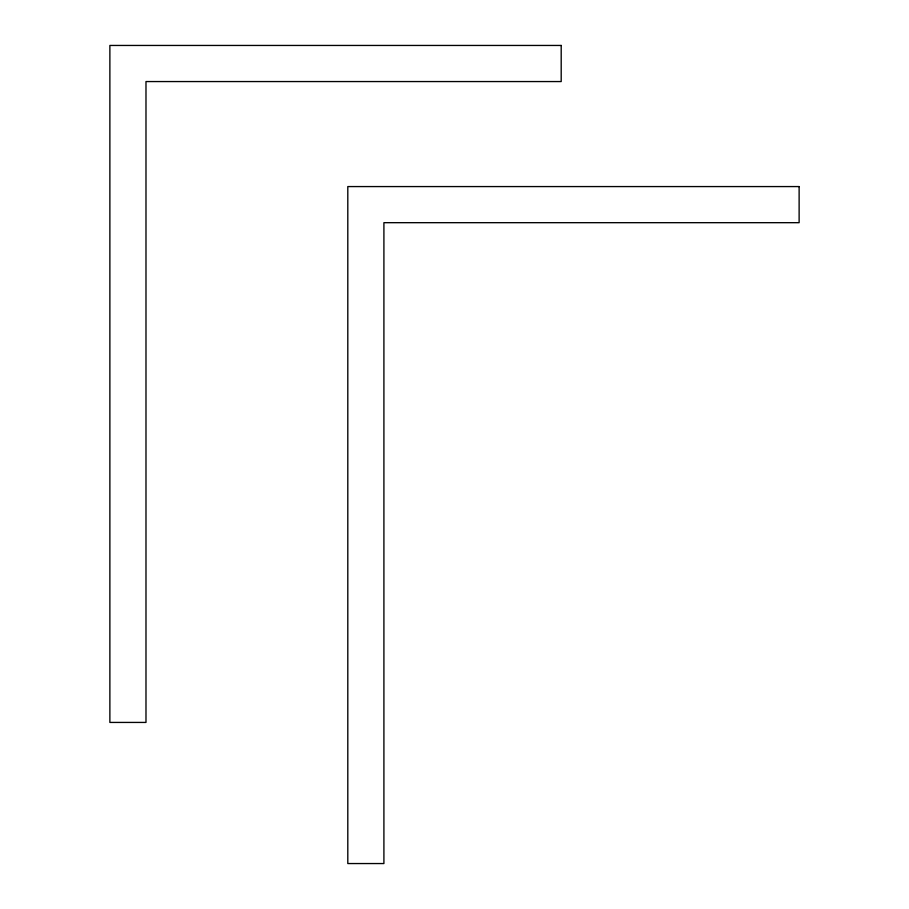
<?xml version="1.0" encoding="UTF-8"?>
<svg xmlns="http://www.w3.org/2000/svg" width="909" height="909" viewBox="0 0 909 909"><rect width="100%" height="100%" fill="white"/><g stroke="black" fill="none" stroke-linecap="round" stroke-linejoin="round"><path stroke-width="1.36" d="M561.194 45.45L109.875 45.45L109.875 722.428L145.985 722.428L145.985 81.56L561.194 81.56L561.194 45.45M799.125 186.572L347.806 186.572L347.806 863.55L383.905 863.55L383.905 222.682L799.125 222.682L799.125 186.572"/></g></svg>
